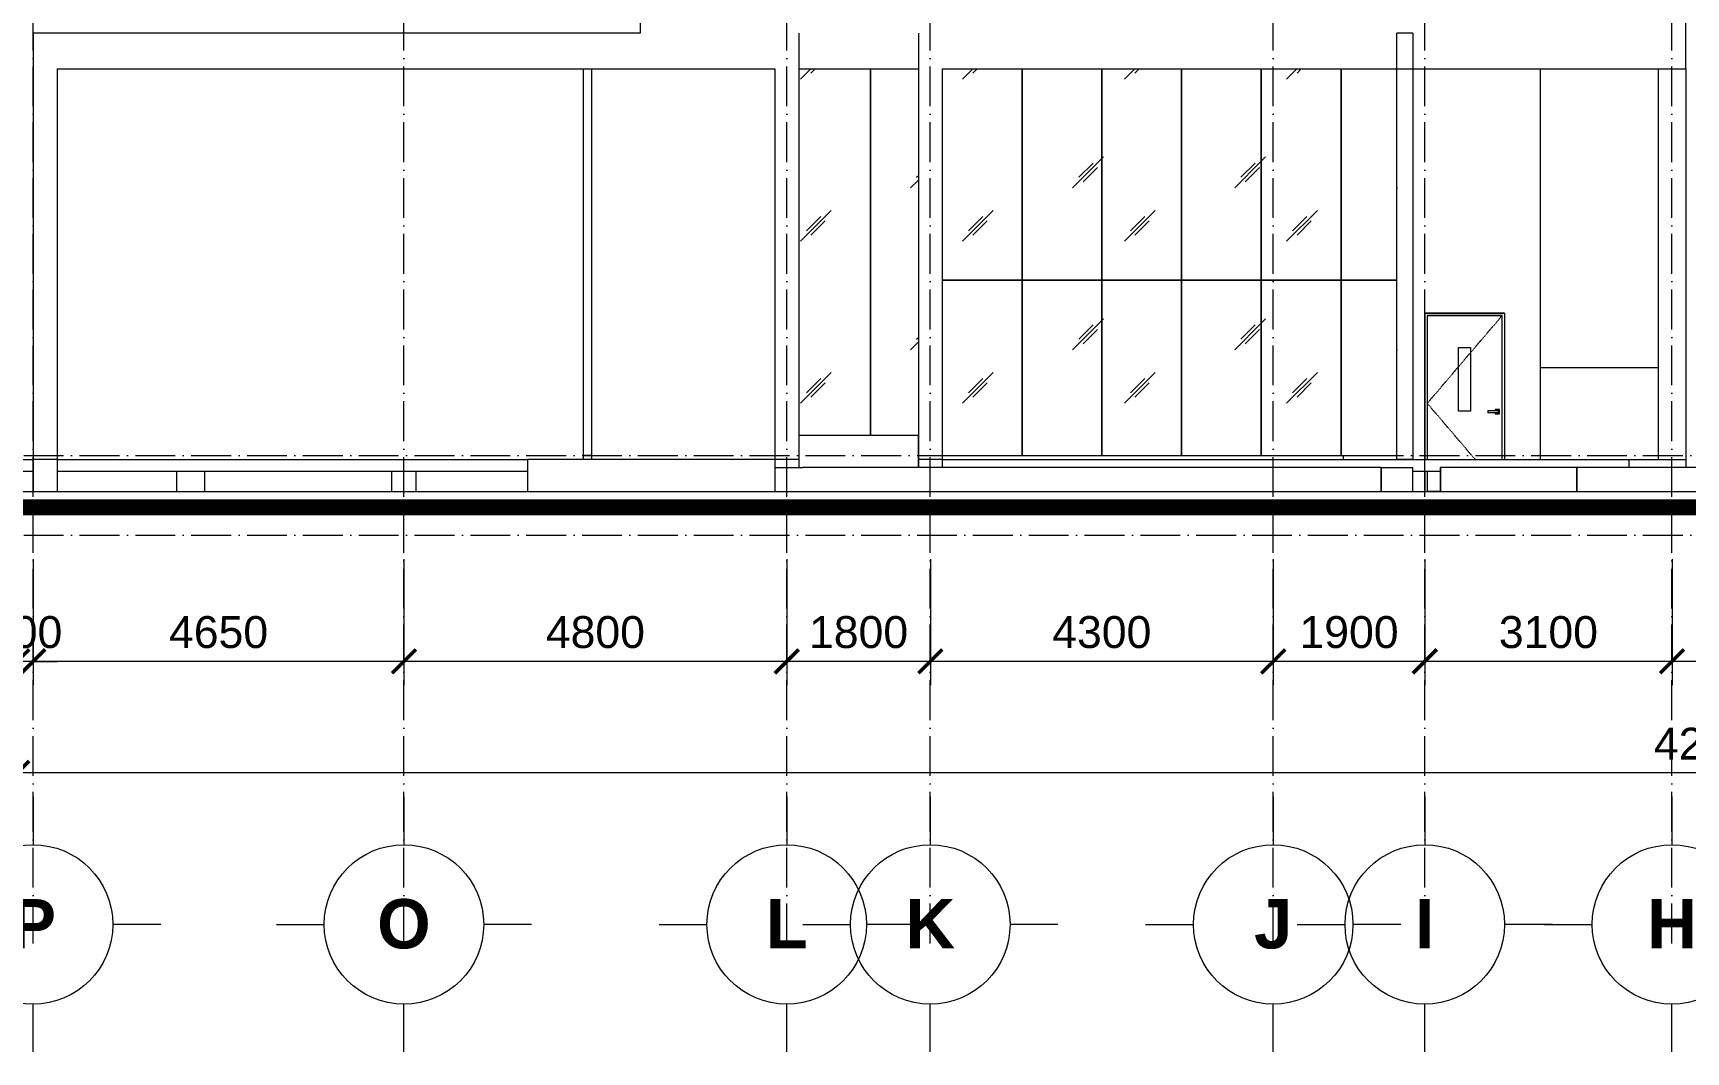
# Model space of a CAD drawing. Header units: millimetres. Extents: x -8482 to 130249, y -7482 to 93550.
# Drawn here: x 78060 to 98786, y -7482 to 5300 of the extents above; entities that cross this region are included whole.
import ezdxf

# ---------------------------------------------------------------- set-up
doc = ezdxf.new("R2010")
doc.units = ezdxf.units.MM
doc.linetypes.add('Dash 1_16__2_', pattern=[3.175, 1.5875, -1.5875])
doc.linetypes.add('Grid Line', pattern=[14, 10, -2, 0, -2])
for name, color, linetype, lineweight in [('A-DOOR', 31, 'Continuous', 5), ('CUA', 31, 'Continuous', 9), ('DIM', 1, 'Continuous', 5), ('KH', 6, 'Continuous', 5), ('KINH', 152, 'Continuous', 5), ('NET CAT', 3, 'Continuous', 5), ('NET CATConcrete', 3, 'Continuous', 5), ('NET-THAY', 2, 'Continuous', 9), ('TRUC', 225, 'Continuous', 5)]:
    doc.layers.add(name, color=color, linetype=linetype, lineweight=lineweight)
doc.styles.add('Arial_B', font='arialbd_1.ttf', dxfattribs={"height": 619.047619})
doc.styles.add('TA1', font='arial_1.ttf')
doc.dimstyles.new('D_200_KTx2', dxfattribs={"dimtxt": 400, "dimasz": 300, "dimexe": 300, "dimexo": 300, "dimgap": 160, "dimtad": 1, "dimdec": 0, "dimzin": 9, "dimtxsty": 'TA1', "dimblk": 'ARCHTICK', "dimcen": 1, "dimdle": 300, "dimclrd": 256, "dimclre": 256, "dimclrt": 7, "dimadec": 0, "dimazin": 0, "dimtfac": 1, "dimtdec": 0, "dimtix": 1, "dimtmove": 1, "dimatfit": 3, "dimldrblk": 'ARCHTICK', "dimfxl": 0, "dimtolj": 1, "dimtzin": 0, "dimlwd": -1, "dimlwe": -1, "dimarcsym": 0})
pattern_1 = [(45, (-16471.1, 1401.6), (0, 2032), [253.6, -2620.09]), (45, (-16526.3, 1456.7), (0, 2032), [253.6, -2620.09]), (45, (-16602.2, 1325.7), (0, 2032), [546.2, -2327.48]), (45, (-17852.9, 2763), (0, 2032), [253.6, -2620.09]), (45, (-17908, 2818.2), (0, 2032), [253.6, -2620.09]), (45, (-17983.9, 2687.1), (0, 2032), [546.2, -2327.48])]

# ---------------------------------------------------------------- blocks, each defined once
blk = doc.blocks.new('CUA 1 CANH MO - 2 - Type 1000-630635-MẶT ĐỨNG TRỤC Q-A')
at = {"layer": 'A-DOOR', "color": 10}
for p, q in [((-23981, 1755), (-24919, 1755)), ((-24919, 1755), (-24919, -50)), ((-23981, -50), (-23981, 1755)), ((-24525, 1355), (-24375, 1355)), ((-24525, 555), (-24525, 1355)), ((-24375, 1355), (-24375, 555)), ((-24375, 555), (-24525, 555)), ((-24919, -200), (-24919, -445)), ((-24919, -445), (-24754, -445))]:
    blk.add_line(p, q, dxfattribs=at)
at = {"layer": 'CUA', "color": 10, "lineweight": 5}
for p, q in [((-24950, 1786), (-24950, -50)), ((-23950, 1786), (-24950, 1786)), ((-24920, 1756), (-24920, -50)), ((-24920, 1756), (-23980, 1756)), ((-23980, -50), (-23980, 1756)), ((-23950, 1786), (-23950, -50)), ((-24161, 565), (-24026, 565)), ((-24161, 565), (-24161, 535)), ((-24026, 535), (-24161, 535)), ((-24068, 578), (-24068, 565)), ((-24013, 578), (-24068, 578)), ((-24068, 535), (-24068, 523)), ((-24068, 523), (-24013, 523)), ((-24026, 535), (-24026, 565)), ((-24013, 523), (-24013, 578)), ((-24950, -200), (-24950, -450)), ((-24920, -200), (-24920, -450)), ((-24900, -445), (-24900, -450))]:
    blk.add_line(p, q, dxfattribs=at)
at = {"layer": 'CUA', "color": 10, "linetype": 'Dash 1_16__2_', "lineweight": 5}
for p, q in [((-23981, 1755), (-24919, 655)), ((-24919, 655), (-24318, -50))]:
    blk.add_line(p, q, dxfattribs=at)
blk = doc.blocks.new('System Panel - Glazed-V330-MẶT ĐỨNG TRỤC Q-A')
at = {"layer": 'KINH'}
h = blk.add_hatch(dxfattribs=at)
h.set_pattern_fill('FP_17', color=256, style=0, pattern_type=2)
h.set_pattern_definition(pattern_1)
h.paths.add_polyline_path([(-30000, 0), (-30000, 2200), (-31000, 2200), (-31000, 0)], flags=0)
at = {"layer": 'KINH', "color": 10}
for p, q in [((-30000, 2200), (-31000, 2200)), ((-30000, 0), (-30000, 2200)), ((-31000, 0), (-30000, 0))]:
    blk.add_line(p, q, dxfattribs=at)
blk = doc.blocks.new('System Panel - Glazed-V331-MẶT ĐỨNG TRỤC Q-A')
at = {"layer": 'KINH'}
h = blk.add_hatch(dxfattribs=at)
h.set_pattern_fill('FP_17', color=256, style=0, pattern_type=2)
h.set_pattern_definition(pattern_1)
h.paths.add_polyline_path([(-29000, 0), (-29000, 2200), (-30000, 2200), (-30000, 0)], flags=0)
at = {"layer": 'KINH', "color": 10}
for p, q in [((-29000, 2200), (-30000, 2200)), ((-30000, 2200), (-30000, 0)), ((-29000, 0), (-29000, 2200)), ((-30000, 0), (-29000, 0))]:
    blk.add_line(p, q, dxfattribs=at)
blk = doc.blocks.new('System Panel - Glazed-V332-MẶT ĐỨNG TRỤC Q-A')
at = {"layer": 'KINH'}
h = blk.add_hatch(dxfattribs=at)
h.set_pattern_fill('FP_17', color=256, style=0, pattern_type=2)
h.set_pattern_definition(pattern_1)
h.paths.add_polyline_path([(-28000, 0), (-28000, 2200), (-29000, 2200), (-29000, 0)], flags=0)
at = {"layer": 'KINH', "color": 10}
for p, q in [((-28000, 2200), (-29000, 2200)), ((-29000, 2200), (-29000, 0)), ((-28000, 0), (-28000, 2200)), ((-29000, 0), (-28000, 0))]:
    blk.add_line(p, q, dxfattribs=at)
blk = doc.blocks.new('System Panel - Glazed-V333-MẶT ĐỨNG TRỤC Q-A')
at = {"layer": 'KINH'}
h = blk.add_hatch(dxfattribs=at)
h.set_pattern_fill('FP_17', color=256, style=0, pattern_type=2)
h.set_pattern_definition(pattern_1)
h.paths.add_polyline_path([(-27000, 0), (-27000, 2200), (-28000, 2200), (-28000, 0), (-27313, 0)], flags=0)
at = {"layer": 'KINH', "color": 10}
for p, q in [((-27000, 2200), (-28000, 2200)), ((-28000, 2200), (-28000, 0)), ((-27000, 0), (-27000, 2200)), ((-28000, 0), (-27000, 0))]:
    blk.add_line(p, q, dxfattribs=at)
blk = doc.blocks.new('System Panel - Glazed-V334-MẶT ĐỨNG TRỤC Q-A')
at = {"layer": 'KINH'}
h = blk.add_hatch(dxfattribs=at)
h.set_pattern_fill('FP_17', color=256, style=0, pattern_type=2)
h.set_pattern_definition(pattern_1)
h.paths.add_polyline_path([(-26000, 0), (-26000, 2200), (-27000, 2200), (-27000, 0)], flags=0)
at = {"layer": 'KINH', "color": 10}
for p, q in [((-26000, 2200), (-27000, 2200)), ((-27000, 2200), (-27000, 0)), ((-26000, 0), (-26000, 2200)), ((-27000, 0), (-26000, 0))]:
    blk.add_line(p, q, dxfattribs=at)
blk = doc.blocks.new('System Panel - Glazed-770775-MẶT ĐỨNG TRỤC Q-A')
at = {"layer": 'KINH'}
h = blk.add_hatch(dxfattribs=at)
h.set_pattern_fill('FP_17', color=256, style=0, pattern_type=2)
h.set_pattern_definition(pattern_1)
h.paths.add_polyline_path([(-25300, 0), (-25300, 2200), (-26000, 2200), (-26000, 0)], flags=0)
at = {"layer": 'KINH', "color": 10}
for p, q in [((-25300, 2200), (-26000, 2200)), ((-26000, 2200), (-26000, 0)), ((-26000, 0), (-25300, 0))]:
    blk.add_line(p, q, dxfattribs=at)
blk = doc.blocks.new('System Panel - Glazed-V396-MẶT ĐỨNG TRỤC Q-A')
at = {"layer": 'KINH'}
h = blk.add_hatch(dxfattribs=at)
h.set_pattern_fill('FP_17', color=256, style=0, pattern_type=2)
h.set_pattern_definition(pattern_1)
h.paths.add_polyline_path([(-30000, 2200), (-30000, 4850), (-31000, 4850), (-31000, 2200)], flags=0)
at = {"layer": 'KINH', "color": 10}
for p, q in [((-30000, 2200), (-30000, 4850)), ((-31000, 2200), (-30000, 2200))]:
    blk.add_line(p, q, dxfattribs=at)
blk = doc.blocks.new('System Panel - Glazed-V397-MẶT ĐỨNG TRỤC Q-A')
at = {"layer": 'KINH'}
h = blk.add_hatch(dxfattribs=at)
h.set_pattern_fill('FP_17', color=256, style=0, pattern_type=2)
h.set_pattern_definition(pattern_1)
h.paths.add_polyline_path([(-29000, 2200), (-29000, 4850), (-30000, 4850), (-30000, 2200)], flags=0)
at = {"layer": 'KINH', "color": 10}
for p, q in [((-30000, 4850), (-30000, 2200)), ((-29000, 2200), (-29000, 4850)), ((-30000, 2200), (-29000, 2200))]:
    blk.add_line(p, q, dxfattribs=at)
blk = doc.blocks.new('System Panel - Glazed-V398-MẶT ĐỨNG TRỤC Q-A')
at = {"layer": 'KINH'}
h = blk.add_hatch(dxfattribs=at)
h.set_pattern_fill('FP_17', color=256, style=0, pattern_type=2)
h.set_pattern_definition(pattern_1)
h.paths.add_polyline_path([(-28000, 2200), (-28000, 4850), (-29000, 4850), (-29000, 2200)], flags=0)
at = {"layer": 'KINH', "color": 10}
for p, q in [((-29000, 4850), (-29000, 2200)), ((-28000, 2200), (-28000, 4850)), ((-29000, 2200), (-28000, 2200))]:
    blk.add_line(p, q, dxfattribs=at)
blk = doc.blocks.new('System Panel - Glazed-V399-MẶT ĐỨNG TRỤC Q-A')
at = {"layer": 'KINH'}
h = blk.add_hatch(dxfattribs=at)
h.set_pattern_fill('FP_17', color=256, style=0, pattern_type=2)
h.set_pattern_definition(pattern_1)
h.paths.add_polyline_path([(-27313, 2200), (-27000, 2200), (-27000, 4850), (-28000, 4850), (-28000, 2200)], flags=0)
at = {"layer": 'KINH', "color": 10}
for p, q in [((-28000, 4850), (-28000, 2200)), ((-27000, 2200), (-27000, 4850)), ((-28000, 2200), (-27000, 2200))]:
    blk.add_line(p, q, dxfattribs=at)
blk = doc.blocks.new('System Panel - Glazed-V400-MẶT ĐỨNG TRỤC Q-A')
at = {"layer": 'KINH'}
h = blk.add_hatch(dxfattribs=at)
h.set_pattern_fill('FP_17', color=256, style=0, pattern_type=2)
h.set_pattern_definition(pattern_1)
h.paths.add_polyline_path([(-26000, 2200), (-26000, 4850), (-27000, 4850), (-27000, 2200)], flags=0)
at = {"layer": 'KINH', "color": 10}
for p, q in [((-27000, 4850), (-27000, 2200)), ((-26000, 2200), (-26000, 4850)), ((-27000, 2200), (-26000, 2200))]:
    blk.add_line(p, q, dxfattribs=at)
blk = doc.blocks.new('System Panel - Glazed-770776-MẶT ĐỨNG TRỤC Q-A')
at = {"layer": 'KINH'}
h = blk.add_hatch(dxfattribs=at)
h.set_pattern_fill('FP_17', color=256, style=0, pattern_type=2)
h.set_pattern_definition(pattern_1)
h.paths.add_polyline_path([(-25300, 2200), (-25300, 4850), (-26000, 4850), (-26000, 2200)], flags=0)
at = {"layer": 'KINH', "color": 10}
for p, q in [((-26000, 4850), (-26000, 2200)), ((-26000, 2200), (-25300, 2200))]:
    blk.add_line(p, q, dxfattribs=at)
blk = doc.blocks.new('System Panel - Glazed-V410-MẶT ĐỨNG TRỤC Q-A')
at = {"layer": 'KINH'}
h = blk.add_hatch(dxfattribs=at)
h.set_pattern_fill('FP_17', color=256, style=0, pattern_type=2)
h.set_pattern_definition(pattern_1)
h.paths.add_polyline_path([(-32628, 250), (-31900, 250), (-31900, 4850), (-32800, 4850), (-32800, 250)], flags=0)
at = {"layer": 'KINH', "color": 10}
blk.add_line((-31900, 250), (-31900, 4850), dxfattribs=at)
blk = doc.blocks.new('System Panel - Glazed-565320-MẶT ĐỨNG TRỤC Q-A')
at = {"layer": 'KINH'}
h = blk.add_hatch(dxfattribs=at)
h.set_pattern_fill('FP_17', color=256, style=0, pattern_type=2)
h.set_pattern_definition(pattern_1)
h.paths.add_polyline_path([(-31900, 250), (-31300, 250), (-31300, 4850), (-31900, 4850), (-31900, 541)], flags=0)
at = {"layer": 'KINH', "color": 10}
blk.add_line((-31900, 4850), (-31900, 250), dxfattribs=at)
blk = doc.blocks.new('ALC1807-ASCENT PLAZA-TANG 1_2_rvt-2-MẶT ĐỨNG TRỤC Q-A')
at = {"layer": 'NET-THAY'}
for p, q in [((-42400, 5300), (-42400, 5450)), ((-34790, 5450), (-34790, 5300)), ((-34790, 5300), (-42400, 5300)), ((-51618, -450), (8382, -450))]:
    blk.add_line(p, q, dxfattribs=at)
at = {"layer": 'NET-THAY', "lineweight": 15}
for p, q in [((-25300, -50), (-25300, 5300)), ((-25100, 5300), (-25300, 5300)), ((-25100, 5300), (-25100, -50)), ((-35500, -50), (-35500, 4850)), ((-23500, -50), (-23500, 4850)), ((-24950, -50), (-24950, 1786)), ((-24950, 1786), (-23950, 1786)), ((-23950, 1786), (-23950, -50)), ((-22025, 1100), (-23500, 1100)), ((-31300, 250), (-32800, 250)), ((-32800, 250), (-32800, -150)), ((-31300, -150), (-31300, 250)), ((-35400, 0), (-35500, 0)), ((-42600, -50), (-42400, -50)), ((-42100, -50), (-36200, -50)), ((-33100, -150), (-33100, -450)), ((-33100, -150), (-32750, -150)), ((-33100, -150), (-33100, -350)), ((-25496, -150), (-32750, -150)), ((-25496, -150), (-25496, -450)), ((-25496, -450), (-25496, -150)), ((-25100, -50), (-25300, -50)), ((-25100, -450), (-25100, -150)), ((-24950, -450), (-24950, -200)), ((-24754, -450), (-24754, -150)), ((-23041, -150), (-24754, -150)), ((-24754, -150), (-24754, -450)), ((-23041, -450), (-23041, -150)), ((-20198, -150), (-23041, -150)), ((-23041, -150), (-23041, -450))]:
    blk.add_line(p, q, dxfattribs=at)
at = {"layer": 'NET-THAY', "color": 250, "lineweight": 15}
blk.add_ellipse((-25190, -150), major_axis=(-3500, 0), ratio=0.000001, start_param=1.483184, end_param=1.596554, dxfattribs=at)
at = {"lineweight": 9}
for name in ['System Panel - Glazed-V410-MẶT ĐỨNG TRỤC Q-A', 'System Panel - Glazed-565320-MẶT ĐỨNG TRỤC Q-A', 'System Panel - Glazed-V396-MẶT ĐỨNG TRỤC Q-A', 'System Panel - Glazed-V397-MẶT ĐỨNG TRỤC Q-A', 'System Panel - Glazed-V398-MẶT ĐỨNG TRỤC Q-A', 'System Panel - Glazed-V399-MẶT ĐỨNG TRỤC Q-A', 'System Panel - Glazed-V400-MẶT ĐỨNG TRỤC Q-A', 'System Panel - Glazed-770776-MẶT ĐỨNG TRỤC Q-A', 'System Panel - Glazed-V330-MẶT ĐỨNG TRỤC Q-A', 'System Panel - Glazed-V331-MẶT ĐỨNG TRỤC Q-A', 'System Panel - Glazed-V332-MẶT ĐỨNG TRỤC Q-A', 'System Panel - Glazed-V333-MẶT ĐỨNG TRỤC Q-A', 'System Panel - Glazed-V334-MẶT ĐỨNG TRỤC Q-A', 'System Panel - Glazed-770775-MẶT ĐỨNG TRỤC Q-A', 'CUA 1 CANH MO - 2 - Type 1000-630635-MẶT ĐỨNG TRỤC Q-A']:
    blk.add_blockref(name, (0, 0), dxfattribs=at)
blk = doc.blocks.new('Grid - FamilyAL-KH TRUC-1020318-MẶT ĐỨNG TRỤC Q-A')
at = {"layer": 'KH'}
for p, q in [((0, -6320), (0, -6920)), ((-1600, -7920), (-1000, -7920)), ((1600, -7920), (1000, -7920)), ((0, -9520), (0, -8920))]:
    blk.add_line(p, q, dxfattribs=at)
blk.add_circle((0, -7920), 1000, dxfattribs=at)
blk = doc.blocks.new('_ARCHTICK')
at = {"color": 0, "linetype": 'ByBlock', "const_width": 0.15}
blk.add_lwpolyline([(-0.5, -0.5), (0.5, 0.5)], dxfattribs=at)
blk = doc.blocks.new('DIMBLOCK47-MẶT ĐỨNG TRỤC Q-A')
at = {"layer": 'Defpoints', "color": 0, "transparency": 16777216}
for p in [(98611, -1000), (101361, -1000), (98611, -2582)]:
    blk.add_point(p, dxfattribs=at)
at = {"layer": 'DIM', "transparency": 16777216}
for p, q in [((98611, -1300), (98611, -2882)), ((101361, -1300), (101361, -2882)), ((101661, -2582), (98311, -2582))]:
    blk.add_line(p, q, dxfattribs=at)
at = {"layer": 'DIM', "transparency": 16777216, "xscale": 300, "yscale": 300, "zscale": 300, "rotation": 180}
blk.add_blockref('_ARCHTICK', (98611, -2582), dxfattribs=at)
at = {"layer": 'DIM', "transparency": 16777216, "xscale": 300, "yscale": 300, "zscale": 300}
blk.add_blockref('_ARCHTICK', (101361, -2582), dxfattribs=at)
at = {"layer": 'DIM', "color": 7, "transparency": 16777216, "insert": (99986, -2217), "char_height": 400, "attachment_point": 5, "style": 'TA1'}
blk.add_mtext('\\A1;2750', dxfattribs=at)
blk = doc.blocks.new('DIMBLOCK48-MẶT ĐỨNG TRỤC Q-A')
at = {"layer": 'Defpoints', "color": 0, "transparency": 16777216}
for p in [(95511, -1000), (98611, -1000), (95511, -2582)]:
    blk.add_point(p, dxfattribs=at)
at = {"layer": 'DIM', "transparency": 16777216}
for p, q in [((95511, -1300), (95511, -2882)), ((98611, -1300), (98611, -2882)), ((98911, -2582), (95211, -2582))]:
    blk.add_line(p, q, dxfattribs=at)
at = {"layer": 'DIM', "transparency": 16777216, "xscale": 300, "yscale": 300, "zscale": 300, "rotation": 180}
blk.add_blockref('_ARCHTICK', (95511, -2582), dxfattribs=at)
at = {"layer": 'DIM', "transparency": 16777216, "xscale": 300, "yscale": 300, "zscale": 300}
blk.add_blockref('_ARCHTICK', (98611, -2582), dxfattribs=at)
at = {"layer": 'DIM', "color": 7, "transparency": 16777216, "insert": (97061, -2217), "char_height": 400, "attachment_point": 5, "style": 'TA1'}
blk.add_mtext('\\A1;3100', dxfattribs=at)
blk = doc.blocks.new('DIMBLOCK49-MẶT ĐỨNG TRỤC Q-A')
at = {"layer": 'Defpoints', "color": 0, "transparency": 16777216}
for p in [(93611, -1000), (95511, -1000), (93611, -2582)]:
    blk.add_point(p, dxfattribs=at)
at = {"layer": 'DIM', "transparency": 16777216}
for p, q in [((93611, -1300), (93611, -2882)), ((95511, -1300), (95511, -2882)), ((95811, -2582), (93311, -2582))]:
    blk.add_line(p, q, dxfattribs=at)
at = {"layer": 'DIM', "transparency": 16777216, "xscale": 300, "yscale": 300, "zscale": 300, "rotation": 180}
blk.add_blockref('_ARCHTICK', (93611, -2582), dxfattribs=at)
at = {"layer": 'DIM', "transparency": 16777216, "xscale": 300, "yscale": 300, "zscale": 300}
blk.add_blockref('_ARCHTICK', (95511, -2582), dxfattribs=at)
at = {"layer": 'DIM', "color": 7, "transparency": 16777216, "insert": (94561, -2217), "char_height": 400, "attachment_point": 5, "style": 'TA1'}
blk.add_mtext('\\A1;1900', dxfattribs=at)
blk = doc.blocks.new('DIMBLOCK50-MẶT ĐỨNG TRỤC Q-A')
at = {"layer": 'Defpoints', "color": 0, "transparency": 16777216}
for p in [(89311, -1000), (93611, -1000), (89311, -2582)]:
    blk.add_point(p, dxfattribs=at)
at = {"layer": 'DIM', "transparency": 16777216}
for p, q in [((89311, -1300), (89311, -2882)), ((93611, -1300), (93611, -2882)), ((93911, -2582), (89011, -2582))]:
    blk.add_line(p, q, dxfattribs=at)
at = {"layer": 'DIM', "transparency": 16777216, "xscale": 300, "yscale": 300, "zscale": 300, "rotation": 180}
blk.add_blockref('_ARCHTICK', (89311, -2582), dxfattribs=at)
at = {"layer": 'DIM', "transparency": 16777216, "xscale": 300, "yscale": 300, "zscale": 300}
blk.add_blockref('_ARCHTICK', (93611, -2582), dxfattribs=at)
at = {"layer": 'DIM', "color": 7, "transparency": 16777216, "insert": (91461, -2217), "char_height": 400, "attachment_point": 5, "style": 'TA1'}
blk.add_mtext('\\A1;4300', dxfattribs=at)
blk = doc.blocks.new('DIMBLOCK51-MẶT ĐỨNG TRỤC Q-A')
at = {"layer": 'Defpoints', "color": 0, "transparency": 16777216}
for p in [(87511, -1000), (89311, -1000), (87511, -2582)]:
    blk.add_point(p, dxfattribs=at)
at = {"layer": 'DIM', "transparency": 16777216}
for p, q in [((87511, -1300), (87511, -2882)), ((89311, -1300), (89311, -2882)), ((89611, -2582), (87211, -2582))]:
    blk.add_line(p, q, dxfattribs=at)
at = {"layer": 'DIM', "transparency": 16777216, "xscale": 300, "yscale": 300, "zscale": 300, "rotation": 180}
blk.add_blockref('_ARCHTICK', (87511, -2582), dxfattribs=at)
at = {"layer": 'DIM', "transparency": 16777216, "xscale": 300, "yscale": 300, "zscale": 300}
blk.add_blockref('_ARCHTICK', (89311, -2582), dxfattribs=at)
at = {"layer": 'DIM', "color": 7, "transparency": 16777216, "insert": (88411, -2217), "char_height": 400, "attachment_point": 5, "style": 'TA1'}
blk.add_mtext('\\A1;1800', dxfattribs=at)
blk = doc.blocks.new('DIMBLOCK52-MẶT ĐỨNG TRỤC Q-A')
at = {"layer": 'Defpoints', "color": 0, "transparency": 16777216}
for p in [(82711, -1000), (87511, -1000), (82711, -2582)]:
    blk.add_point(p, dxfattribs=at)
at = {"layer": 'DIM', "transparency": 16777216}
for p, q in [((82711, -1300), (82711, -2882)), ((87511, -1300), (87511, -2882)), ((87811, -2582), (82411, -2582))]:
    blk.add_line(p, q, dxfattribs=at)
at = {"layer": 'DIM', "transparency": 16777216, "xscale": 300, "yscale": 300, "zscale": 300, "rotation": 180}
blk.add_blockref('_ARCHTICK', (82711, -2582), dxfattribs=at)
at = {"layer": 'DIM', "transparency": 16777216, "xscale": 300, "yscale": 300, "zscale": 300}
blk.add_blockref('_ARCHTICK', (87511, -2582), dxfattribs=at)
at = {"layer": 'DIM', "color": 7, "transparency": 16777216, "insert": (85111, -2217), "char_height": 400, "attachment_point": 5, "style": 'TA1'}
blk.add_mtext('\\A1;4800', dxfattribs=at)
blk = doc.blocks.new('DIMBLOCK53-MẶT ĐỨNG TRỤC Q-A')
at = {"layer": 'Defpoints', "color": 0, "transparency": 16777216}
for p in [(78061, -1000), (82711, -1000), (78061, -2582)]:
    blk.add_point(p, dxfattribs=at)
at = {"layer": 'DIM', "transparency": 16777216}
for p, q in [((78061, -1300), (78061, -2882)), ((82711, -1300), (82711, -2882)), ((83011, -2582), (77761, -2582))]:
    blk.add_line(p, q, dxfattribs=at)
at = {"layer": 'DIM', "transparency": 16777216, "xscale": 300, "yscale": 300, "zscale": 300, "rotation": 180}
blk.add_blockref('_ARCHTICK', (78061, -2582), dxfattribs=at)
at = {"layer": 'DIM', "transparency": 16777216, "xscale": 300, "yscale": 300, "zscale": 300}
blk.add_blockref('_ARCHTICK', (82711, -2582), dxfattribs=at)
at = {"layer": 'DIM', "color": 7, "transparency": 16777216, "insert": (80386, -2217), "char_height": 400, "attachment_point": 5, "style": 'TA1'}
blk.add_mtext('\\A1;4650', dxfattribs=at)
blk = doc.blocks.new('DIMBLOCK54-MẶT ĐỨNG TRỤC Q-A')
at = {"layer": 'Defpoints', "color": 0, "transparency": 16777216}
for p in [(77861, -1000), (78061, -1000), (77861, -2582)]:
    blk.add_point(p, dxfattribs=at)
at = {"layer": 'DIM', "transparency": 16777216}
for p, q in [((77861, -1300), (77861, -2882)), ((78061, -1300), (78061, -2882)), ((77861, -2582), (77561, -2582)), ((78061, -2582), (77861, -2582)), ((78061, -2582), (78361, -2582))]:
    blk.add_line(p, q, dxfattribs=at)
at = {"layer": 'DIM', "transparency": 16777216, "xscale": 300, "yscale": 300, "zscale": 300}
blk.add_blockref('_ARCHTICK', (77861, -2582), dxfattribs=at)
at = {"layer": 'DIM', "transparency": 16777216, "xscale": 300, "yscale": 300, "zscale": 300, "rotation": 180}
blk.add_blockref('_ARCHTICK', (78061, -2582), dxfattribs=at)
at = {"layer": 'DIM', "color": 7, "transparency": 16777216, "insert": (77961, -2217), "char_height": 400, "attachment_point": 5, "style": 'TA1'}
blk.add_mtext('\\A1;200', dxfattribs=at)
blk = doc.blocks.new('DIMBLOCK55-MẶT ĐỨNG TRỤC Q-A')
at = {"layer": 'Defpoints', "color": 0, "transparency": 16777216}
for p in [(77861, -1000), (120461, -1000), (77861, -3982)]:
    blk.add_point(p, dxfattribs=at)
at = {"layer": 'DIM', "transparency": 16777216}
for p, q in [((77861, -1300), (77861, -4282)), ((120461, -1300), (120461, -4282)), ((120761, -3982), (77561, -3982))]:
    blk.add_line(p, q, dxfattribs=at)
at = {"layer": 'DIM', "transparency": 16777216, "xscale": 300, "yscale": 300, "zscale": 300, "rotation": 180}
blk.add_blockref('_ARCHTICK', (77861, -3982), dxfattribs=at)
at = {"layer": 'DIM', "transparency": 16777216, "xscale": 300, "yscale": 300, "zscale": 300}
blk.add_blockref('_ARCHTICK', (120461, -3982), dxfattribs=at)
at = {"layer": 'DIM', "color": 7, "transparency": 16777216, "insert": (99161, -3617), "char_height": 400, "attachment_point": 5, "style": 'TA1'}
blk.add_mtext('\\A1;42600', dxfattribs=at)

msp = doc.modelspace()

# ---------------------------------------------------------------- linework, layer by layer
at = {"layer": 'NET CAT'}
for p, q in [((78060.6, 5300), (78060.6, -50)), ((87660.6, 5300), (87660.6, -50)), ((89160.6, 5300), (89160.6, -50)), ((78360.6, 4850), (78360.6, -50)), ((85060.6, 4850), (85060.6, -50)), ((87360.6, 4850), (87360.6, -50)), ((89460.6, 4850), (89460.6, -50)), ((98435.6, 4850), (98435.6, -50)), ((98785.6, 4850), (98785.6, -50)), ((94485.6, 0), (94485.6, -50)), ((78060.6, -200), (77860.6, -200)), ((78360.6, -50), (78060.6, -50)), ((78060.6, -50), (78060.6, -450)), ((78360.6, -50), (78060.6, -50)), ((78360.6, -50), (78360.6, -450)), ((79860.6, -200), (78360.6, -200)), ((79860.6, -200), (79860.6, -450)), ((80210.6, -200), (80210.6, -450)), ((82560.6, -450), (82560.6, -200)), ((82860.6, -200), (82860.6, -450)), ((84260.6, -50), (84260.6, -450)), ((87360.6, -50), (84260.6, -50)), ((87660.6, -50), (87360.6, -50)), ((87360.6, -50), (87360.6, -450)), ((87660.6, -50), (87360.6, -50)), ((87660.6, -50), (87660.6, -150)), ((89460.6, -50), (89160.6, -50)), ((89160.6, -50), (89160.6, -150)), ((89460.6, -50), (89160.6, -50)), ((89460.6, -50), (89460.6, -150))]:
    msp.add_line(p, q, dxfattribs=at)
at = {"layer": 'NET CAT', "const_width": 200}
msp.add_lwpolyline([(68842.1, -650), (128842.1, -650)], dxfattribs=at)
at = {"layer": 'NET CAT'}
msp.add_lwpolyline([(68842.1, -450), (128842.1, -450)], dxfattribs=at)
at = {"layer": 'NET CATConcrete'}
for p, q in [((98785.6, 4850), (98785.6, 5450)), ((78360.6, 4850), (87360.6, 4850)), ((87660.6, 4850), (89160.6, 4850)), ((89460.6, 4850), (98785.6, 4850))]:
    msp.add_line(p, q, dxfattribs=at)
at = {"layer": 'NET-THAY'}
for p, q in [((77860.6, -50), (78060.6, -50)), ((78060.6, -200), (77860.6, -200)), ((78360.6, -50), (84260.6, -50)), ((84260.6, -200), (78360.6, -200)), ((89460.6, -50), (98785.6, -50)), ((89460.6, -50), (89460.6, -150)), ((95706.1, -200), (95360.6, -200)), ((98073.5, -150), (98073.5, -50)), ((98785.6, -50), (98785.6, -150))]:
    msp.add_line(p, q, dxfattribs=at)
at = {"layer": 'TRUC', "linetype": 'Grid Line', "ltscale": 50}
for p, q in [((78060.6, -6119.7), (78060.6, 93540.4)), ((82710.6, -6119.7), (82710.6, 93540.4)), ((87510.6, -6119.7), (87510.6, 93540.4)), ((89310.6, -6119.7), (89310.6, 93540.4)), ((93610.6, -6119.7), (93610.6, 93540.4)), ((95510.6, -6119.7), (95510.6, 93540.4)), ((98610.6, -6119.7), (98610.6, 93540.4)), ((68842.1, 0), (128842.1, 0)), ((68842.1, -1000), (130249.5, -1000))]:
    msp.add_line(p, q, dxfattribs=at)

# ---------------------------------------------------------------- block references
at = {"color": 130, "lineweight": 5}
msp.add_blockref('ALC1807-ASCENT PLAZA-TANG 1_2_rvt-2-MẶT ĐỨNG TRỤC Q-A', (120460.5, 0), dxfattribs=at)
at = {"layer": 'KH'}
for p in [(78060.5, 2038.1), (82710.5, 2038.1), (87510.5, 2038.1), (89310.5, 2038.1), (93610.5, 2038.1), (95510.5, 2038.1), (98610.5, 2038.1)]:
    msp.add_blockref('Grid - FamilyAL-KH TRUC-1020318-MẶT ĐỨNG TRỤC Q-A', p, dxfattribs=at)

# ---------------------------------------------------------------- texts
at = {"layer": 'KH', "char_height": 619.048, "attachment_point": 2, "line_spacing_factor": 0.941778, "style": 'Arial_B'}
for s, insert, width in [('\\fArial|b1|i0|c0|p34|;P', (78060.3, -5564), 668.424), ('\\fArial|b1|i0|c0|p34|;O', (82710.3, -5564), 785.949), ('\\fArial|b1|i0|c0|p34|;L', (87510.3, -5564), 617.007), ('\\fArial|b1|i0|c0|p34|;K', (89310.3, -5564), 727.186), ('\\fArial|b1|i0|c0|p34|;J', (93610.3, -5564), 558.244), ('\\fArial|b1|i0|c0|p34|;I', (95510.3, -5564), 279.122), ('\\fArial|b1|i0|c0|p34|;H', (98610.3, -5564), 727.186)]:
    msp.add_mtext(s, dxfattribs=dict(at, insert=insert, width=width))

# ---------------------------------------------------------------- dimensions: what is measured, and where the dimension line sits
at = {"layer": 'DIM'}
for base, p1, p2, picture, middle in [((77860.6, -2581.6), (78060.6, -1000), (77860.6, -1000), 'DIMBLOCK54-MẶT ĐỨNG TRỤC Q-A', (77960.6, -2217.3)), ((77860.6, -3981.6), (120460.6, -1000), (77860.6, -1000), 'DIMBLOCK55-MẶT ĐỨNG TRỤC Q-A', (99160.6, -3617.3)), ((78060.6, -2581.6), (82710.6, -1000), (78060.6, -1000), 'DIMBLOCK53-MẶT ĐỨNG TRỤC Q-A', (80385.6, -2217.3)), ((82710.6, -2581.6), (87510.6, -1000), (82710.6, -1000), 'DIMBLOCK52-MẶT ĐỨNG TRỤC Q-A', (85110.6, -2217.3)), ((87510.6, -2581.6), (89310.6, -1000), (87510.6, -1000), 'DIMBLOCK51-MẶT ĐỨNG TRỤC Q-A', (88410.6, -2217.3)), ((89310.6, -2581.6), (93610.6, -1000), (89310.6, -1000), 'DIMBLOCK50-MẶT ĐỨNG TRỤC Q-A', (91460.6, -2217.2)), ((93610.6, -2581.6), (95510.6, -1000), (93610.6, -1000), 'DIMBLOCK49-MẶT ĐỨNG TRỤC Q-A', (94560.6, -2217.3)), ((95510.6, -2581.6), (98610.6, -1000), (95510.6, -1000), 'DIMBLOCK48-MẶT ĐỨNG TRỤC Q-A', (97060.6, -2217.2)), ((98610.6, -2581.6), (101360.6, -1000), (98610.6, -1000), 'DIMBLOCK47-MẶT ĐỨNG TRỤC Q-A', (99985.6, -2217.3))]:
    dim = msp.add_linear_dim(base=base, p1=p1, p2=p2, dimstyle='D_200_KTx2', dxfattribs=at)
    dim.commit()
    dim.dimension.update_dxf_attribs({"geometry": picture, "text_midpoint": middle})

doc.saveas('drawing.dxf')
